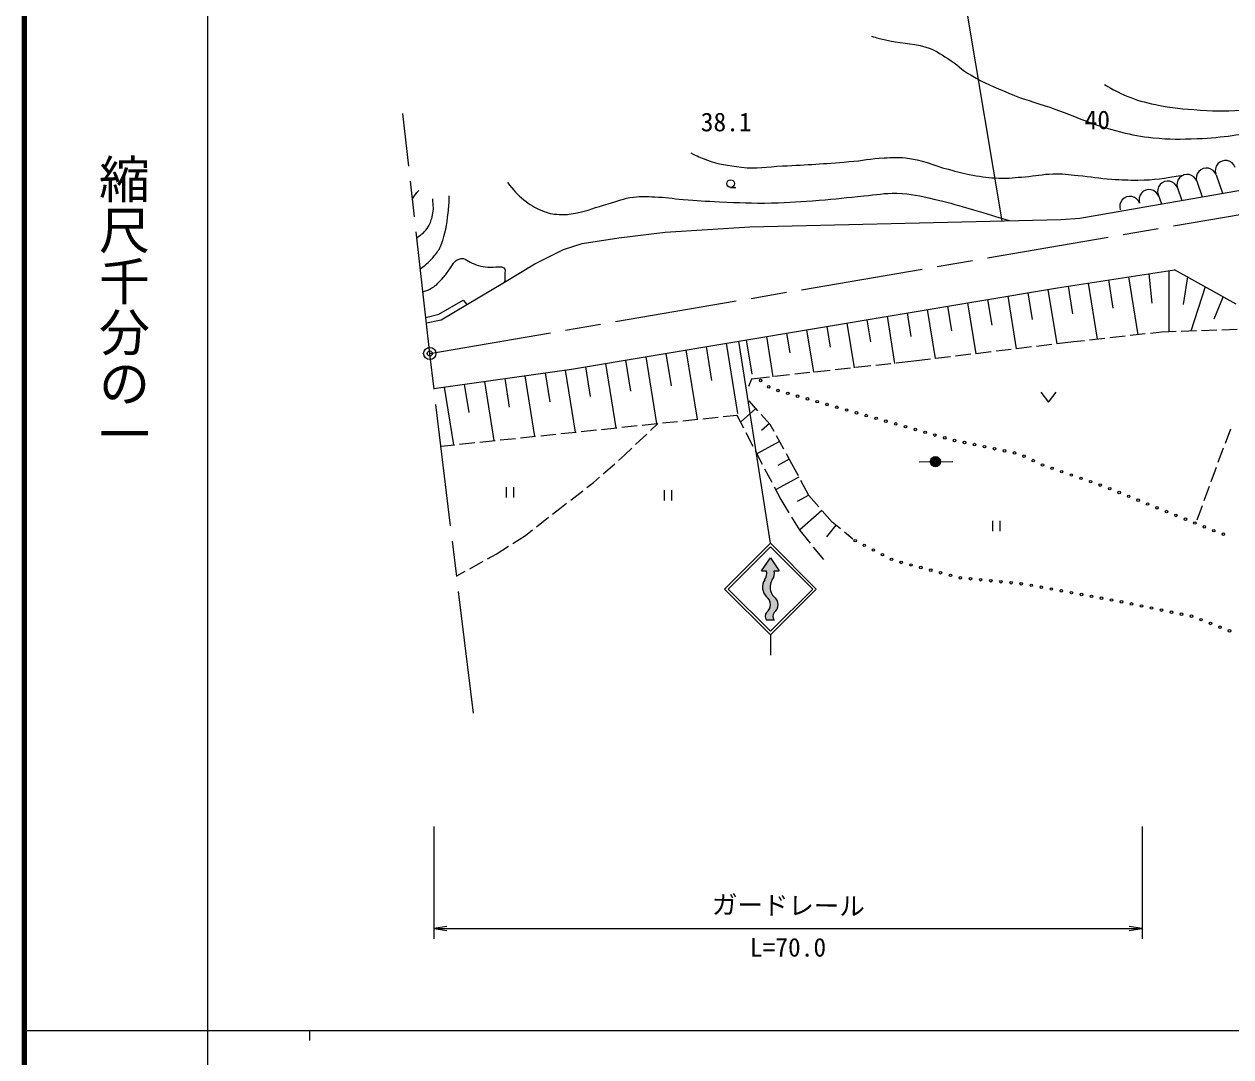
# Model space of a CAD drawing. Units: millimetres at full size, sheet at 1:1000; details may follow other scales. Extents: x 40000 to 680000, y 20000 to 380000.
# Drawn here: x 40000 to 158358, y 202409 to 303700 of the extents above; entities that cross this region are included whole.
import ezdxf
from ezdxf.enums import TextEntityAlignment as Align

# ---------------------------------------------------------------- set-up
doc = ezdxf.new("R2010")
doc.units = ezdxf.units.MM
doc.header["$LTSCALE"] = 1000
doc.header["$PDMODE"] = 32
doc.header["$PDSIZE"] = 500
doc.linetypes.add('CHAIN', pattern=[18.5, 12, -1.5, 3.5, -1.5])
for name, color, linetype, lineweight in [('M-BGD', 7, 'Continuous', 13), ('M-BMK', 2, 'CHAIN', 13), ('M-BMK-SRVR', 3, 'Continuous', 13), ('M-STR-HTXT', 7, 'Continuous', 13), ('M-STR-STRC', 7, 'Continuous', 25), ('M-TTL', 2, 'Continuous', 140), ('M-TTL-BAND', 7, 'Continuous', 25)]:
    doc.layers.add(name, color=color, linetype=linetype, lineweight=lineweight)
doc.layers.add('M-BGD-HTXT', color=7, linetype='Continuous')
doc.layers.add('M-OTRS', color=6, linetype='Continuous')
doc.styles.add('@ＭＳ ゴシック', font='')
doc.styles.add('ＭＳ ゴシック', font='')
doc.styles.get('@ＭＳ ゴシック').set_extended_font_data('@MS Gothic')
doc.styles.get('ＭＳ ゴシック').set_extended_font_data('MS Gothic')

# ---------------------------------------------------------------- blocks, each defined once
blk = doc.blocks.new('open_arrow')
at = {"color": 0, "linetype": 'Continuous', "lineweight": -2}
blk.add_lwpolyline([(7.5, 1.25), (0, 0), (7.5, -1.25)], dxfattribs=at)

msp = doc.modelspace()

# ---------------------------------------------------------------- hatches: boundary and pattern name
at = {"layer": 'M-STR-STRC'}
msp.add_hatch(color=256, dxfattribs=at).paths.add_polyline_path([(113195, 251342), (112320, 250092), (112820, 250092), (112828, 250046), (112834, 249999), (112838, 249952), (112841, 249906), (112841, 249859), (112840, 249812), (112837, 249765), (112832, 249718), (112825, 249672), (112817, 249626), (112806, 249580), (112794, 249535), (112780, 249490), (112765, 249446), (112747, 249403), (112728, 249360), (112707, 249318), (112685, 249276), (112661, 249236), (112636, 249197), (112632, 249192), (112605, 249149), (112579, 249105), (112556, 249059), (112534, 249013), (112513, 248966), (112495, 248918), (112478, 248869), (112464, 248820), (112451, 248771), (112441, 248720), (112432, 248670), (112425, 248619), (112420, 248568), (112418, 248517), (112417, 248466), (112418, 248414), (112422, 248363), (112427, 248312), (112434, 248261), (112444, 248211), (112455, 248161), (112468, 248112), (112484, 248063), (112501, 248014), (112520, 247967), (112540, 247920), (112563, 247874), (112588, 247829), (112614, 247785), (112642, 247742), (112671, 247700), (112702, 247659), (112735, 247620), (112770, 247582), (112805, 247545), (112820, 247531), (112849, 247507), (112878, 247482), (112905, 247456), (112932, 247429), (112957, 247401), (112982, 247372), (113005, 247343), (113027, 247312), (113048, 247280), (113067, 247248), (113085, 247215), (113102, 247181), (113118, 247147), (113132, 247112), (113145, 247076), (113156, 247040), (113166, 247004), (113174, 246967), (113181, 246930), (113187, 246892), (113191, 246855), (113194, 246817), (113195, 246779), (113195, 246741), (113193, 246704), (113190, 246666), (113185, 246629), (113179, 246591), (113171, 246554), (113162, 246518), (113151, 246481), (113139, 246446), (113126, 246410), (113111, 246376), (113095, 246341), (113078, 246308), (113059, 246275), (113039, 246243), (113018, 246212), (112995, 246181), (112972, 246152), (112947, 246123), (112921, 246096), (112894, 246069), (112866, 246044), (112837, 246020), (112820, 246006), (112805, 245985), (112792, 245964), (112779, 245942), (112767, 245919), (112756, 245896), (112746, 245873), (112736, 245849), (112728, 245825), (112721, 245801), (112714, 245776), (112709, 245751), (112704, 245726), (112701, 245701), (112698, 245675), (112697, 245650), (112696, 245624), (112697, 245599), (112698, 245573), (112701, 245548), (112704, 245523), (112709, 245498), (112714, 245473), (112721, 245448), (112728, 245424), (112737, 245400), (112746, 245376), (112756, 245353), (112767, 245330), (112779, 245307), (112792, 245285), (112806, 245264), (112820, 245244), (113570, 245244), (113556, 245263), (113542, 245284), (113530, 245304), (113518, 245326), (113507, 245347), (113497, 245369), (113488, 245392), (113479, 245414), (113472, 245438), (113465, 245461), (113460, 245485), (113455, 245508), (113451, 245532), (113448, 245556), (113447, 245581), (113446, 245605), (113446, 245629), (113447, 245653), (113449, 245678), (113452, 245702), (113455, 245726), (113460, 245749), (113466, 245773), (113473, 245796), (113480, 245819), (113489, 245842), (113498, 245865), (113508, 245887), (113519, 245908), (113531, 245929), (113544, 245950), (113557, 245970), (113570, 245988), (113600, 246012), (113629, 246038), (113657, 246065), (113684, 246092), (113709, 246121), (113734, 246151), (113757, 246182), (113779, 246213), (113800, 246246), (113819, 246279), (113838, 246313), (113854, 246347), (113870, 246383), (113884, 246419), (113897, 246455), (113908, 246492), (113918, 246529), (113926, 246567), (113933, 246605), (113938, 246643), (113942, 246681), (113944, 246720), (113945, 246758), (113944, 246797), (113942, 246835), (113938, 246873), (113933, 246912), (113926, 246950), (113918, 246987), (113908, 247025), (113897, 247061), (113885, 247098), (113871, 247134), (113855, 247169), (113839, 247204), (113820, 247238), (113801, 247271), (113780, 247303), (113758, 247335), (113735, 247366), (113711, 247396), (113685, 247425), (113658, 247452), (113631, 247479), (113602, 247505), (113572, 247529), (113569, 247531), (113533, 247568), (113498, 247605), (113465, 247644), (113433, 247684), (113403, 247726), (113374, 247768), (113347, 247812), (113322, 247857), (113299, 247902), (113277, 247949), (113258, 247996), (113240, 248044), (113224, 248093), (113210, 248142), (113198, 248192), (113188, 248242), (113180, 248293), (113174, 248344), (113169, 248395), (113167, 248446), (113167, 248497), (113169, 248549), (113173, 248600), (113179, 248651), (113187, 248701), (113197, 248752), (113209, 248801), (113223, 248851), (113238, 248900), (113256, 248948), (113276, 248995), (113297, 249042), (113320, 249087), (113345, 249132), (113372, 249176), (113383, 249192), (113408, 249232), (113432, 249272), (113455, 249313), (113476, 249355), (113495, 249398), (113513, 249441), (113529, 249485), (113543, 249530), (113555, 249575), (113566, 249621), (113574, 249667), (113581, 249713), (113587, 249760), (113590, 249807), (113591, 249853), (113591, 249900), (113589, 249947), (113585, 249994), (113579, 250040), (113571, 250087), (113570, 250092), (114070, 250092)])

# ---------------------------------------------------------------- linework, layer by layer
at = {"layer": 'M-BGD'}
for p, q in [((156907, 288918), (157531, 287110)), ((109295, 287684), (109795, 287684)), ((143557, 284684), (162969, 288054)), ((153119, 287633), (153539, 286417)), ((155010, 288285), (155535, 286763)), ((151229, 286980), (151543, 286070)), ((111179, 283806), (141689, 284555)), ((141689, 284555), (143557, 284684)), ((98332, 282737), (102881, 283287)), ((102881, 283287), (111179, 283806)), ((92890, 281605), (94728, 282197)), ((94728, 282197), (98332, 282737)), ((90106, 280192), (92890, 281605)), ((87105, 278395), (90106, 280192)), ((141364, 277845), (152827, 279610)), ((152279, 279526), (152260, 273513)), ((158877, 276245), (152827, 279610)), ((80905, 274688), (87105, 278395)), ((144372, 278308), (145256, 272792)), ((146349, 278613), (146793, 275840)), ((148326, 278917), (149237, 273232)), ((150302, 279221), (150613, 276348)), ((154090, 278907), (153680, 276211)), ((93676, 269857), (141364, 277845)), ((136476, 277027), (137305, 271854)), ((138448, 277357), (138868, 274738)), ((140421, 277687), (141279, 272334)), ((142395, 278004), (142830, 275295)), ((155838, 277935), (154419, 273587)), ((157603, 276992), (156675, 274777)), ((130558, 276035), (130944, 273624)), ((132530, 276366), (133331, 271373)), ((134503, 276696), (134906, 274181)), ((79449, 274391), (80905, 274688)), ((122668, 274713), (123015, 272543)), ((124640, 275044), (125379, 270431)), ((126613, 275374), (126981, 273078)), ((128585, 275705), (129357, 270892)), ((116750, 273722), (117417, 269558)), ((118722, 274053), (119050, 272008)), ((120695, 274383), (121398, 269995)), ((151547, 273488), (150462, 273368)), ((152988, 273538), (151547, 273488)), ((154987, 273606), (153488, 273555)), ((156986, 273675), (155487, 273623)), ((158985, 273744), (157485, 273692)), ((108860, 272400), (109963, 265513)), ((110832, 272731), (111374, 269353)), ((112805, 273061), (113436, 269121)), ((114777, 273392), (115085, 271473)), ((140794, 272276), (139305, 272096)), ((142916, 272533), (141290, 272336)), ((144002, 272653), (142916, 272533)), ((145989, 272873), (144498, 272708)), ((147977, 273093), (146486, 272928)), ((149965, 273313), (148474, 273148)), ((100969, 271079), (102020, 264522)), ((102942, 271409), (103452, 268224)), ((104914, 271740), (106004, 264940)), ((106887, 272070), (107419, 268749)), ((130866, 271074), (129377, 270894)), ((132852, 271315), (131363, 271134)), ((134837, 271555), (133348, 271375)), ((136823, 271795), (135334, 271615)), ((138808, 272036), (137319, 271855)), ((80200, 267970), (93676, 269857)), ((95052, 270087), (95519, 267173)), ((97024, 270418), (98036, 264104)), ((98997, 270748), (99486, 267698)), ((121045, 269956), (119554, 269792)), ((123033, 270174), (121542, 270010)), ((125021, 270392), (123530, 270229)), ((127255, 270637), (125518, 270447)), ((128881, 270834), (127255, 270637)), ((87133, 268941), (87585, 266122)), ((89114, 269218), (90068, 263267)), ((91095, 269496), (91552, 266647)), ((93077, 269773), (94052, 263685)), ((111357, 268892), (111044, 268155)), ((113093, 269083), (111357, 268892)), ((115081, 269301), (113590, 269138)), ((117069, 269519), (115578, 269356)), ((119057, 269738), (117566, 269574)), ((81190, 268108), (82100, 262431)), ((83171, 268386), (83618, 265596)), ((85152, 268663), (86084, 262849)), ((139721, 267615), (140471, 266615)), ((140471, 266615), (141221, 267615)), ((111973, 265780), (111103, 266761)), ((106580, 265000), (108071, 265157)), ((108569, 265209), (109895, 265348)), ((109895, 265348), (110551, 264089)), ((111767, 266013), (110249, 264668)), ((113174, 264424), (112304, 265406)), ((96634, 263956), (98126, 264113)), ((98623, 264165), (100115, 264322)), ((100612, 264374), (102104, 264530)), ((101430, 263841), (102163, 264537)), ((102601, 264583), (104093, 264739)), ((104591, 264791), (106082, 264948)), ((113093, 264516), (112334, 263843)), ((113551, 263745), (113174, 264424)), ((157821, 262599), (158342, 264006)), ((84700, 262704), (86192, 262861)), ((86689, 262913), (88181, 263069)), ((88678, 263121), (90170, 263278)), ((90667, 263330), (92159, 263487)), ((92656, 263539), (94148, 263695)), ((94645, 263748), (96137, 263904)), ((99978, 262466), (101067, 263497)), ((110781, 263646), (111474, 262315)), ((114075, 262777), (111863, 261567)), ((114522, 261997), (113794, 263308)), ((80887, 262304), (82213, 262443)), ((82711, 262495), (84202, 262652)), ((98882, 261426), (99615, 262122)), ((111705, 261871), (112397, 260541)), ((157127, 260724), (157648, 262130)), ((96803, 259594), (97928, 260586)), ((98303, 260916), (98882, 261426)), ((115035, 261022), (113929, 260417)), ((115141, 260881), (114765, 261560)), ((115942, 259395), (115141, 260881)), ((127784, 260782), (131079, 260795)), ((95849, 258754), (96427, 259263)), ((112628, 260097), (113321, 258767)), ((115995, 259268), (113711, 258018)), ((156433, 258848), (156954, 260255)), ((87266, 258287), (87266, 257287)), ((88016, 257287), (88016, 258287)), ((95185, 258239), (95849, 258754)), ((113551, 258323), (114207, 257064)), ((116980, 257469), (116179, 258955)), ((155739, 256972), (156260, 258379)), ((93605, 257013), (94790, 257932)), ((102777, 257987), (102777, 256987)), ((103527, 256987), (103527, 257987)), ((114207, 257064), (115010, 255758)), ((116956, 257513), (115813, 256888)), ((117946, 256350), (116980, 257469)), ((91838, 255639), (92546, 256192)), ((92546, 256192), (93210, 256707)), ((118254, 255993), (116041, 254084)), ((119239, 254852), (118273, 255971)), ((155040, 255084), (155566, 256503)), ((90262, 254408), (91444, 255331)), ((115272, 255332), (116076, 254026)), ((119623, 254544), (118708, 253404)), ((120072, 254183), (119239, 254852)), ((134968, 254977), (134968, 253977)), ((135718, 253977), (135718, 254977)), ((87941, 252768), (89161, 253547)), ((89161, 253547), (89868, 254100)), ((116076, 254026), (117079, 252795)), ((121295, 253201), (120462, 253870)), ((86301, 251719), (87520, 252498)), ((117395, 252407), (118397, 251175)), ((83708, 250289), (85022, 251013)), ((85460, 251255), (86301, 251719)), ((82429, 249583), (83271, 250047))]:
    msp.add_line(p, q, dxfattribs=at)
for centre, radius in [((109295, 288059), 375), ((112238, 268749), 125), ((113025, 268131), 125), ((113938, 267763), 125), ((114900, 267490), 125), ((115862, 267217), 125), ((116824, 266944), 125), ((117786, 266671), 125), ((118748, 266398), 125), ((119710, 266125), 125), ((120672, 265852), 125), ((121634, 265579), 125), ((122596, 265307), 125), ((123558, 265034), 125), ((124520, 264761), 125), ((125482, 264488), 125), ((126444, 264215), 125), ((127406, 263942), 125), ((128368, 263669), 125), ((129331, 263396), 125), ((130293, 263123), 125), ((131259, 262869), 125), ((132238, 262665), 125), ((133217, 262461), 125), ((134196, 262257), 125), ((135175, 262054), 125), ((136154, 261850), 125), ((137133, 261646), 125), ((129375, 260788), 500), ((129375, 260788), 400), ((129375, 260788), 300), ((129375, 260788), 200), ((129375, 260788), 100), ((129375, 260788), 20), ((138072, 261323), 125), ((138975, 260893), 125), ((139878, 260464), 125), ((140821, 260131), 125), ((141766, 259803), 125), ((142711, 259475), 125), ((143655, 259148), 125), ((144600, 258820), 125), ((145545, 258492), 125), ((146479, 258135), 125), ((147406, 257761), 125), ((148334, 257387), 125), ((149261, 257013), 125), ((150188, 256639), 125), ((151116, 256265), 125), ((152043, 255891), 125), ((152970, 255517), 125), ((153898, 255142), 125), ((154825, 254768), 125), ((155753, 254394), 125), ((156680, 254020), 125), ((157620, 253679), 125), ((121513, 253039), 125), ((122402, 252581), 125), ((123291, 252123), 125), ((124180, 251666), 125), ((125069, 251208), 125), ((126018, 250906), 125), ((126985, 250653), 125), ((127953, 250400), 125), ((128920, 250146), 125), ((129888, 249893), 125), ((130855, 249640), 125), ((131825, 249399), 125), ((132820, 249302), 125), ((133815, 249205), 125), ((134810, 249107), 125), ((135806, 249010), 125), ((136801, 248913), 125), ((137796, 248815), 125), ((138782, 248653), 125), ((139766, 248474), 125), ((140750, 248296), 125), ((141734, 248117), 125), ((142718, 247939), 125), ((143702, 247760), 125), ((144686, 247581), 125), ((145670, 247403), 125), ((146654, 247224), 125), ((147636, 247037), 125), ((148615, 246835), 125), ((149595, 246634), 125), ((150575, 246433), 125), ((151554, 246232), 125), ((152534, 246030), 125), ((153513, 245829), 125), ((154493, 245628), 125), ((155432, 245291), 125), ((156362, 244923), 125), ((157292, 244556), 125), ((158222, 244189), 125)]:
    msp.add_circle(centre, radius, dxfattribs=at)
for centre in [(157819, 289329), (154065, 287959), (155962, 288592), (152174, 287306), (148460, 285809), (150346, 286474)]:
    msp.add_arc(centre, 1000, 19.0423, 199.0423, dxfattribs=at)
for points, knots in [([(123103, 302525), (123695, 302345), (123868, 302308), (124362, 302182), (125927, 301784), (126883, 301913), (128433, 301457), (129343, 301189), (129774, 300822), (130582, 300325), (131520, 299749), (131926, 299247), (132872, 298684), (134251, 297863), (135109, 297555), (136586, 296929), (138111, 296282), (139028, 296085), (140593, 295542), (143307, 294601), (144746, 293801), (147538, 293125), (148769, 292827), (149469, 292669), (150731, 292553), (152418, 292397), (153375, 292408), (155068, 292477), (157736, 292585), (159211, 292910), (161861, 293240), (164588, 293579), (166093, 293961), (168831, 294207), (171205, 294419), (172542, 294633), (174924, 294550), (175970, 294513), (176595, 294644), (177595, 294334), (177783, 294275), (177863, 294260), (178071, 294168)], [0, 0, 0, 0, 1, 1, 1, 2, 2, 2, 3, 3, 3, 4, 4, 4, 5, 5, 5, 6, 6, 6, 7, 7, 7, 8, 8, 8, 9, 9, 9, 10, 10, 10, 11, 11, 11, 12, 12, 12, 13, 13, 13, 14, 14, 14, 14]), ([(145950, 297794), (146936, 297207), (147265, 297025), (148163, 296649), (149215, 296208), (149845, 296049), (150961, 295809), (152649, 295446), (153627, 295399), (155350, 295275), (157138, 295146), (158150, 295204), (159941, 295288), (162311, 295398), (163630, 295598), (165996, 295771), (167337, 295869), (168087, 295939), (169430, 295987), (171725, 296069), (173016, 296051), (175307, 295911), (176757, 295822), (177568, 295706), (178996, 295440), (180471, 295166), (180988, 295014), (182723, 294512)], [0, 0, 0, 0, 1, 1, 1, 2, 2, 2, 3, 3, 3, 4, 4, 4, 5, 5, 5, 6, 6, 6, 7, 7, 7, 8, 8, 8, 9, 9, 9, 9]), ([(105397, 291077), (106067, 290722), (106306, 290633), (106911, 290402), (108192, 289915), (108985, 289852), (110345, 289677), (111908, 289477), (112803, 289716), (114377, 289792), (116928, 289916), (118358, 289994), (120902, 290212), (122252, 290327), (122997, 290507), (124350, 290581), (125163, 290625), (125624, 290655), (126436, 290581), (128130, 290424), (128995, 289874), (130646, 289461), (131578, 289228), (132090, 289046), (133037, 288889), (134034, 288723), (134597, 288623), (135607, 288596), (136611, 288570), (137174, 288657), (138176, 288736), (139242, 288821), (139830, 288984), (140898, 289016), (141863, 289045), (142403, 288944), (143366, 288863), (144671, 288755), (145391, 288578), (146698, 288494), (147691, 288431), (148248, 288397), (149242, 288405), (150995, 288421), (151634, 288569), (153702, 288891)], [0, 0, 0, 0, 1, 1, 1, 2, 2, 2, 3, 3, 3, 4, 4, 4, 5, 5, 5, 6, 6, 6, 7, 7, 7, 8, 8, 8, 9, 9, 9, 10, 10, 10, 11, 11, 11, 12, 12, 12, 13, 13, 13, 14, 14, 14, 15, 15, 15, 15]), ([(87415, 288168), (88069, 287349), (88300, 287041), (89014, 286479), (89642, 285984), (90022, 285717), (90761, 285410), (91399, 285145), (91800, 285071), (92490, 285037), (93108, 285007), (93461, 285038), (94068, 285156), (95351, 285404), (96022, 285738), (97282, 286089), (98245, 286357), (98766, 286608), (99758, 286742), (100565, 286850), (101030, 286792), (101844, 286758), (102934, 286714), (103538, 286599), (104625, 286513), (106022, 286402), (106804, 286338), (108204, 286275), (110200, 286185), (111320, 286125), (113317, 286165), (115135, 286201), (116151, 286285), (117964, 286419), (119684, 286546), (120640, 286697), (122357, 286852), (123624, 286966), (124332, 287146), (125605, 287115), (127033, 287080), (127819, 286838), (129217, 286546), (130538, 286272), (131251, 286006), (132550, 285639), (134146, 285188), (134655, 285030), (136621, 284431)], [0, 0, 0, 0, 1, 1, 1, 2, 2, 2, 3, 3, 3, 4, 4, 4, 5, 5, 5, 6, 6, 6, 7, 7, 7, 8, 8, 8, 9, 9, 9, 10, 10, 10, 11, 11, 11, 12, 12, 12, 13, 13, 13, 14, 14, 14, 15, 15, 15, 16, 16, 16, 16]), ([(78091, 286529), (78214, 286748), (78252, 286816), (78376, 286987), (78499, 287156), (78550, 287213), (78719, 287397)], [0, 0, 0, 0, 1, 1, 1, 2, 2, 2, 2]), ([(78513, 282755), (79051, 283146), (79319, 283310), (79629, 283831), (79871, 284238), (79948, 284505), (80053, 284967), (80189, 285570), (80141, 285855), (80075, 286550)], [0, 0, 0, 0, 1, 1, 1, 2, 2, 2, 3, 3, 3, 3]), ([(78855, 279698), (79520, 280219), (79783, 280392), (80230, 280972), (80535, 281369), (80747, 281585), (80914, 282057), (81328, 283232), (81452, 283937), (81585, 285177), (81656, 285837), (81681, 286082), (81695, 286874)], [0, 0, 0, 0, 1, 1, 1, 2, 2, 2, 3, 3, 3, 4, 4, 4, 4]), ([(79107, 277449), (79518, 277576), (79672, 277644), (80002, 277834), (80504, 278124), (80702, 278414), (81092, 278843), (81374, 279153), (81499, 279354), (81752, 279687), (81968, 279973), (82017, 280197), (82287, 280433), (82419, 280549), (82508, 280605), (82675, 280660), (82827, 280709), (82925, 280735), (83082, 280705), (83369, 280649), (83481, 280482), (83745, 280358), (84055, 280213), (84232, 280135), (84559, 280038), (84904, 279936), (85106, 279896), (85464, 279872), (85889, 279844), (86129, 279914), (86554, 279887), (86744, 279875), (86887, 279924), (87036, 279804), (87249, 279633), (87133, 279386), (87147, 279113), (87162, 278832), (87147, 278721), (87105, 278395)], [0, 0, 0, 0, 1, 1, 1, 2, 2, 2, 3, 3, 3, 4, 4, 4, 5, 5, 5, 6, 6, 6, 7, 7, 7, 8, 8, 8, 9, 9, 9, 10, 10, 10, 11, 11, 11, 12, 12, 12, 13, 13, 13, 13])]:
    msp.add_open_spline(points, degree=3, knots=knots, dxfattribs=at)
msp.add_point((129375, 260788), dxfattribs=at)
at = {"layer": 'M-BMK'}
for p, q in [((79784, 271394), (77150, 294937)), ((79784, 271394), (162015, 285506)), ((84061, 236128), (79784, 271394))]:
    msp.add_line(p, q, dxfattribs=at)
at = {"layer": 'M-BMK-SRVR'}
msp.add_circle((79784, 271394), 600, dxfattribs=at)
at = {"layer": 'M-OTRS'}
msp.add_point((79784, 271394), dxfattribs=at)
at = {"layer": 'M-STR-HTXT'}
for p, q in [((80677, 275259), (83055, 276633)), ((83055, 276633), (83429, 276197)), ((79390, 274915), (80677, 275259)), ((80200, 225000), (80200, 214000)), ((149649, 225000), (149649, 214000)), ((80200, 215000), (149649, 215000))]:
    msp.add_line(p, q, dxfattribs=at)
at = {"layer": 'M-STR-STRC', "lineweight": 13}
for p, q in [((135927, 284413), (132494, 304876)), ((113196, 252793), (110087, 272606)), ((112320, 250092), (112820, 250092)), ((113570, 250092), (114070, 250092))]:
    msp.add_line(p, q, dxfattribs=at)
at = {"layer": 'M-STR-STRC'}
for p, q in [((108696, 248293), (113196, 252793)), ((109049, 248293), (113196, 252440)), ((117696, 248293), (113196, 252793)), ((117342, 248293), (113196, 252440)), ((112320, 250092), (113195, 251342)), ((113195, 251342), (114070, 250092)), ((108696, 248293), (113196, 243793)), ((109049, 248293), (113196, 244146)), ((113196, 244146), (117342, 248293)), ((113196, 243793), (117696, 248293)), ((113570, 245244), (112820, 245244)), ((113196, 243793), (113196, 241793))]:
    msp.add_line(p, q, dxfattribs=at)
for centre, radius, start, end in [((111647, 249867), 1194, 325.59426, 10.8565), ((112397, 249867), 1194, 325.60114, 10.85457), ((113723, 248474), 1306, 146.61414, 226.26108), ((114472, 248474), 1305, 146.60657, 226.22181), ((112233, 246768), 962, 307.59913, 52.40087), ((112964, 246759), 981, 308.18199, 51.89869), ((113346, 245625), 649, 144.05104, 215.94576), ((114063, 245616), 618, 142.95174, 216.9996)]:
    msp.add_arc(centre, radius, start, end, dxfattribs=at)
at = {"layer": 'M-TTL'}
msp.add_line((40000, 380000), (40000, 20000), dxfattribs=at)
at = {"layer": 'M-TTL-BAND'}
for p, q in [((58000, 370000), (58000, 20000)), ((40000, 205000), (579000, 205000)), ((68000, 205000), (68000, 204000))]:
    msp.add_line(p, q, dxfattribs=at)

# ---------------------------------------------------------------- block references
at = {"layer": 'M-STR-HTXT', "xscale": 167, "yscale": 167}
msp.add_blockref('open_arrow', (80200, 215000), dxfattribs=at)
at = {"layer": 'M-STR-HTXT', "xscale": 167, "yscale": 167, "rotation": 180}
msp.add_blockref('open_arrow', (149649, 215000), dxfattribs=at)

# ---------------------------------------------------------------- texts
at = {"layer": 'M-BGD-HTXT', "style": 'ＭＳ ゴシック'}
for s, p in [('38.1', (108857, 292638)), ('40', (145259, 292845))]:
    msp.add_text(s, height=1833, dxfattribs=at).set_placement(p, align=Align.BOTTOM_CENTER)
at = {"layer": 'M-STR-HTXT', "style": 'ＭＳ ゴシック'}
msp.add_text('ガードレール', height=1833, rotation=359.362, dxfattribs=at).set_placement((114942, 215800), align=Align.BOTTOM_CENTER)
msp.add_text('L=70.0', height=1833, dxfattribs=at).set_placement((114924, 211690), align=Align.BOTTOM_CENTER)
at = {"layer": 'M-TTL-BAND', "style": '@ＭＳ ゴシック'}
msp.add_text('縮尺千分の一', height=3666, rotation=270, dxfattribs=at).set_placement((49777, 261030), align=Align.MIDDLE_RIGHT)

doc.saveas('drawing.dxf')
